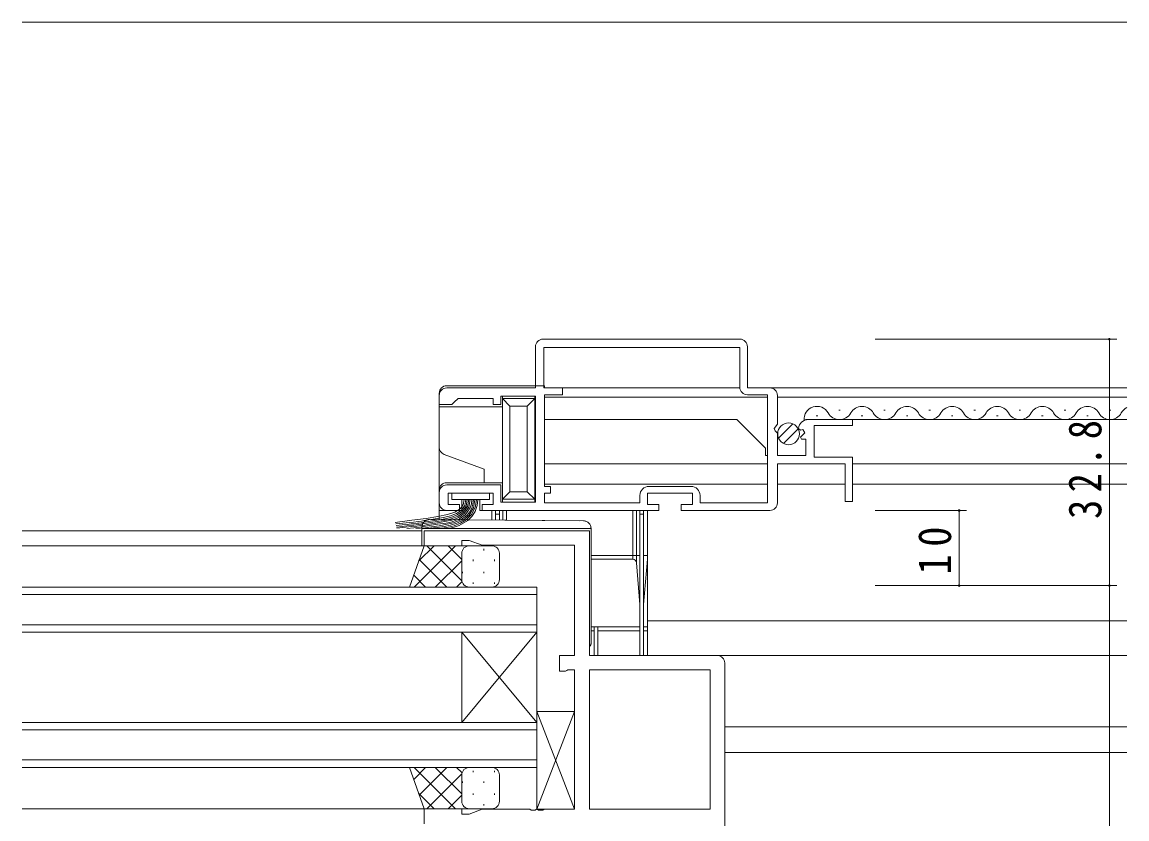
# Model space of a CAD drawing. Units: millimetres, scale not verified. Extents: x -567 to 567, y -403 to 403.
# Drawn here: x 121.3 to 268.3, y -116.7 to -10.7 of the extents above; entities that cross this region are included whole.
import ezdxf

# ---------------------------------------------------------------- set-up
doc = ezdxf.new("R2010")
doc.units = ezdxf.units.MM
doc.header["$LTSCALE"] = 2
doc.linetypes.add('USER3', pattern=[15, 10, -1, 1, -1, 1, -1])
for name, color, linetype, lineweight in [('0-3_YKK_11', 7, 'Continuous', 18), ('0-4_YKK_12', 2, 'Continuous', 18), ('0-5_YKK_13', 4, 'Continuous', 18), ('0-6_YKK_D', 6, 'Continuous', 18)]:
    doc.layers.add(name, color=color, linetype=linetype, lineweight=lineweight)
doc.styles.add('ＭＳ ゴシック', font='')
doc.styles.get('ＭＳ ゴシック').set_extended_font_data('MS Gothic')

msp = doc.modelspace()

# ---------------------------------------------------------------- linework, layer by layer
at = {"layer": '0-3_YKK_11'}
for p, q in [((190.564, -52.884), (216.764, -52.884)), ((190.564, -52.884), (216.764, -52.884)), ((189.564, -59.384), (189.564, -53.884)), ((190.664, -53.984), (190.664, -59.384)), ((216.764, -53.984), (190.664, -53.984)), ((216.764, -59.284), (216.764, -53.984)), ((217.764, -53.884), (217.764, -59.384)), ((177.764, -59.384), (189.564, -59.384)), ((190.664, -59.384), (193.164, -59.384)), ((193.164, -59.384), (193.164, -60.284)), ((217.764, -59.384), (220.764, -59.384)), ((176.764, -61.584), (176.764, -60.384)), ((178.464, -61.584), (176.764, -61.584)), ((178.764, -61.284), (178.464, -61.584)), ((179.264, -60.784), (178.764, -61.284)), ((183.964, -60.784), (179.264, -60.784)), ((183.964, -61.584), (183.964, -60.784)), ((184.964, -61.584), (183.964, -61.584)), ((184.964, -60.484), (184.964, -61.584)), ((189.564, -60.484), (184.964, -60.484)), ((189.564, -74.584), (189.564, -60.484)), ((190.764, -60.284), (190.764, -72.484)), ((193.164, -60.284), (190.764, -60.284)), ((220.464, -60.284), (217.764, -60.284)), ((220.464, -74.684), (220.464, -60.284)), ((221.764, -60.384), (221.764, -64.216)), ((221.764, -64.216), (221.311, -64.756)), ((225.86, -63.584), (231.764, -63.584)), ((226.664, -64.384), (226.664, -68.584)), ((231.764, -64.384), (226.664, -64.384)), ((231.764, -63.584), (231.764, -64.384)), ((221.311, -64.756), (221.464, -65.084)), ((221.464, -65.084), (221.764, -65.384)), ((221.764, -65.384), (221.764, -68.384)), ((224.816, -64.978), (224.565, -64.766)), ((225.135, -64.892), (224.816, -64.978)), ((224.84, -65.926), (225.405, -65.36)), ((224.947, -66.184), (224.84, -65.926)), ((225.405, -65.36), (225.135, -64.892)), ((225.564, -66.184), (224.947, -66.184)), ((225.564, -68.384), (225.564, -66.184)), ((221.764, -68.384), (225.564, -68.384)), ((226.664, -68.584), (231.764, -68.584)), ((231.764, -68.584), (231.764, -74.484)), ((221.764, -69.484), (221.764, -74.684)), ((230.764, -69.484), (221.764, -69.484)), ((230.764, -74.484), (230.764, -69.484)), ((176.764, -74.684), (176.764, -73.284)), ((177.764, -72.284), (184.964, -72.284)), ((177.964, -73.384), (177.964, -74.884)), ((183.964, -73.384), (177.964, -73.384)), ((183.964, -74.884), (183.964, -73.384)), ((184.964, -72.284), (184.964, -74.584)), ((190.764, -72.484), (191.564, -72.484)), ((190.764, -73.384), (190.764, -74.684)), ((191.564, -73.384), (190.764, -73.384)), ((191.564, -72.484), (191.564, -73.384)), ((204.464, -73.384), (204.464, -74.884)), ((210.464, -73.384), (204.464, -73.384)), ((204.664, -72.484), (210.264, -72.484)), ((210.464, -74.884), (210.464, -73.384)), ((177.964, -74.884), (179.464, -74.884)), ((179.464, -74.884), (179.464, -75.684)), ((182.464, -74.884), (183.964, -74.884)), ((182.464, -75.684), (182.464, -74.884)), ((184.964, -74.584), (189.564, -74.584)), ((190.764, -74.684), (203.464, -74.684)), ((203.464, -74.684), (203.464, -73.684)), ((204.464, -74.884), (205.964, -74.884)), ((205.964, -74.884), (205.964, -75.684)), ((208.964, -74.884), (210.464, -74.884)), ((208.964, -75.684), (208.964, -74.884)), ((211.464, -73.684), (211.464, -74.684)), ((211.464, -74.684), (220.464, -74.684)), ((231.764, -74.484), (230.764, -74.484)), ((179.464, -75.684), (177.764, -75.684)), ((205.964, -75.684), (182.464, -75.684)), ((220.764, -75.684), (208.964, -75.684)), ((174.764, -78.384), (174.764, -80.384)), ((196.764, -78.384), (174.764, -78.384)), ((196.764, -94.984), (196.764, -78.384)), ((174.764, -80.384), (179.764, -80.384)), ((179.764, -79.684), (180.764, -79.684)), ((179.764, -80.384), (179.764, -79.684)), ((180.764, -79.684), (182.495, -80.314)), ((182.495, -80.314), (194.764, -80.314)), ((194.764, -80.314), (194.764, -94.984)), ((192.764, -94.984), (192.764, -97.084)), ((194.764, -94.984), (192.764, -94.984)), ((213.764, -94.984), (196.764, -94.984)), ((193.564, -97.084), (193.728, -96.999)), ((193.728, -96.999), (193.891, -96.914)), ((193.891, -96.914), (194.764, -96.914)), ((194.764, -96.914), (194.764, -115.454)), ((196.764, -96.914), (196.764, -115.454)), ((212.834, -96.914), (196.764, -96.914)), ((196.764, -96.914), (196.764, -115.454)), ((212.834, -115.454), (212.834, -96.914)), ((214.764, -122.784), (214.764, -95.984)), ((192.764, -97.084), (193.564, -97.084)), ((174.764, -115.384), (174.764, -117.384)), ((179.764, -115.384), (174.764, -115.384)), ((179.764, -116.084), (179.764, -115.384)), ((180.764, -116.084), (179.764, -116.084)), ((182.495, -115.454), (180.764, -116.084)), ((188.806, -115.454), (182.495, -115.454)), ((188.989, -115.574), (188.806, -115.454)), ((189.539, -115.574), (188.989, -115.574)), ((189.722, -115.454), (189.539, -115.574)), ((189.806, -115.454), (189.722, -115.454)), ((189.989, -115.574), (189.806, -115.454)), ((190.539, -115.574), (189.989, -115.574)), ((190.722, -115.454), (190.539, -115.574)), ((194.764, -115.454), (190.722, -115.454)), ((196.764, -115.454), (212.834, -115.454))]:
    msp.add_line(p, q, dxfattribs=at)
for centre, radius, start, end in [((190.564, -53.884), 1, 90.00001, 179.99999), ((216.764, -53.884), 1, 0.00001, 89.99999), ((177.764, -60.384), 1, 90.00001, 179.99999), ((217.764, -59.284), 1, 180.00001, 269.99999), ((220.764, -60.384), 1, 0.00001, 89.99999), ((225.86, -64.884), 1.3, 89.99998, 174.7841), ((177.764, -73.284), 1, 90.00001, 179.99999), ((204.664, -73.684), 1.2, 90.00001, 179.99999), ((210.264, -73.684), 1.2, 0.00001, 89.99999), ((177.764, -74.684), 1, 180.00001, 269.99999), ((220.764, -74.684), 1, 270.00001, 359.99999), ((213.764, -95.984), 1, 0.00001, 89.99999)]:
    msp.add_arc(centre, radius, start, end, dxfattribs=at)
at = {"layer": '0-4_YKK_12'}
for p, q in [((121.264, -10.686), (268.264, -10.686)), ((192.865, -59.384), (216.769, -59.384)), ((220.765, -59.384), (268.264, -59.384)), ((190.761, -60.576), (190.762, -72.211)), ((220.464, -60.584), (190.761, -60.584)), ((221.764, -60.584), (268.264, -60.584)), ((226.919, -63.084), (227.119, -63.084)), ((229.919, -62.324), (230.119, -62.324)), ((232.919, -63.084), (233.119, -63.084)), ((235.919, -62.324), (236.119, -62.324)), ((238.919, -63.084), (239.119, -63.084)), ((241.919, -62.324), (242.119, -62.324)), ((244.919, -63.084), (245.119, -63.084)), ((247.919, -62.324), (248.119, -62.324)), ((250.919, -63.084), (251.119, -63.084)), ((253.919, -62.324), (254.119, -62.324)), ((256.919, -63.084), (257.119, -63.084)), ((259.919, -62.324), (260.119, -62.324)), ((262.919, -63.084), (263.119, -63.084)), ((265.919, -62.324), (266.119, -62.324)), ((216.364, -63.584), (190.762, -63.584)), ((220.164, -67.384), (216.364, -63.584)), ((225.519, -63.584), (268.264, -63.584)), ((220.164, -68.384), (220.164, -67.384)), ((220.164, -68.384), (220.464, -68.384)), ((220.464, -69.484), (190.763, -69.484)), ((231.764, -69.484), (268.264, -69.484)), ((220.464, -72.184), (190.763, -72.184)), ((230.764, -72.184), (221.764, -72.184)), ((231.764, -72.184), (268.264, -72.184)), ((174.464, -78.384), (121.264, -78.384)), ((175.264, -80.384), (121.264, -80.384)), ((121.264, -85.884), (189.764, -85.884)), ((189.764, -85.884), (189.764, -91.884)), ((189.764, -86.884), (121.264, -86.884)), ((121.264, -90.884), (189.764, -90.884)), ((268.264, -90.385), (204.464, -90.384)), ((189.764, -91.884), (121.264, -91.884)), ((189.764, -91.884), (179.764, -103.884)), ((189.764, -103.884), (179.764, -91.884)), ((179.764, -103.884), (179.764, -91.884)), ((189.764, -103.884), (189.764, -91.884)), ((213.764, -94.984), (268.264, -94.984)), ((213.764, -94.984), (268.264, -94.984)), ((121.264, -103.884), (189.764, -103.884)), ((189.764, -103.884), (189.764, -109.884)), ((189.764, -104.884), (121.264, -104.884)), ((214.764, -104.484), (268.264, -104.484)), ((214.764, -104.484), (268.264, -104.484)), ((214.764, -107.884), (268.264, -107.884)), ((214.764, -107.884), (268.264, -107.884)), ((121.264, -108.884), (189.764, -108.884)), ((189.764, -109.884), (121.264, -109.884)), ((175.264, -115.384), (121.264, -115.384))]:
    msp.add_line(p, q, dxfattribs=at)
for centre, start, end in [((227.019, -63.543), 29.20254, 185.4793), ((230.019, -61.866), 209.20254, 330.79746), ((233.019, -63.543), 29.20254, 150.79746), ((236.019, -61.866), 209.20254, 330.79746), ((239.019, -63.543), 29.20254, 150.79746), ((242.019, -61.866), 209.20254, 330.79746), ((245.019, -63.543), 29.20254, 150.79746), ((248.019, -61.866), 209.20254, 330.79746), ((251.019, -63.543), 29.20254, 150.79746), ((254.019, -61.866), 209.20254, 330.79746), ((257.019, -63.543), 29.20254, 150.79746), ((260.019, -61.866), 209.20254, 330.79746), ((263.019, -63.543), 29.20254, 150.79746), ((266.019, -61.866), 209.20254, 330.79746), ((269.019, -63.543), 116.06727, 150.79746)]:
    msp.add_arc(centre, 1.718, start, end, dxfattribs=at)
at = {"layer": '0-5_YKK_13'}
for p, q in [((176.764, -60.084), (176.764, -61.884)), ((190.764, -59.084), (177.764, -59.084)), ((190.764, -59.384), (190.764, -59.084)), ((185.164, -60.784), (185.164, -60.502)), ((185.164, -60.784), (189.464, -60.784)), ((186.164, -61.784), (185.164, -60.784)), ((185.164, -74.184), (185.164, -60.784)), ((189.464, -60.784), (188.464, -61.784)), ((189.464, -60.561), (189.464, -60.784)), ((176.764, -61.884), (176.764, -67.284)), ((185.164, -61.884), (176.764, -61.884)), ((186.164, -61.784), (186.164, -73.184)), ((188.464, -61.784), (186.164, -61.784)), ((188.464, -73.184), (188.464, -61.784)), ((221.913, -66.044), (223.81, -64.147)), ((222.594, -66.777), (224.543, -64.828)), ((177.764, -71.984), (182.764, -71.984)), ((178.464, -73.384), (183.464, -73.384)), ((178.464, -74.234), (178.464, -73.384)), ((183.464, -73.384), (183.464, -74.234)), ((186.164, -73.184), (185.164, -74.184)), ((186.164, -73.184), (188.464, -73.184)), ((183.464, -74.234), (178.464, -74.234)), ((179.963, -74.942), (179.548, -75.487)), ((179.764, -74.234), (179.764, -75.684)), ((180.104, -74.234), (179.963, -74.942)), ((180.304, -74.236), (180.152, -75.02)), ((180.504, -74.238), (180.336, -75.098)), ((180.704, -74.24), (180.52, -75.175)), ((180.904, -74.242), (180.704, -75.252)), ((181.049, -74.802), (180.889, -75.329)), ((181.104, -74.244), (181.049, -74.802)), ((181.249, -74.824), (181.086, -75.376)), ((181.304, -74.246), (181.249, -74.824)), ((181.504, -74.248), (181.31, -75.35)), ((181.704, -74.25), (181.543, -75.288)), ((181.904, -74.252), (181.816, -75.044)), ((185.164, -74.567), (185.164, -74.184)), ((189.464, -74.184), (185.164, -74.184)), ((189.464, -74.184), (189.464, -74.508)), ((177.869, -76.229), (176.589, -76.494)), ((179.764, -75.684), (176.764, -75.684)), ((176.764, -75.684), (176.764, -76.908)), ((178.258, -76.413), (177.325, -76.639)), ((178.853, -75.904), (177.869, -76.229)), ((179.08, -76.082), (178.258, -76.413)), ((179.172, -76.259), (178.312, -76.605)), ((179.264, -76.437), (178.374, -76.8)), ((179.548, -75.487), (178.853, -75.904)), ((179.727, -75.631), (179.08, -76.082)), ((179.865, -75.775), (179.172, -76.259)), ((180.004, -75.919), (179.264, -76.437)), ((180.144, -76.062), (179.356, -76.615)), ((180.283, -76.206), (179.448, -76.792)), ((180.467, -76.306), (179.62, -76.928)), ((180.152, -75.02), (179.727, -75.631)), ((180.336, -75.098), (179.865, -75.775)), ((180.749, -76.296), (179.962, -76.959)), ((180.52, -75.175), (180.004, -75.919)), ((180.704, -75.252), (180.144, -76.062)), ((180.889, -75.329), (180.283, -76.206)), ((181.067, -76.219), (180.371, -76.919)), ((180.818, -75.878), (180.467, -76.306)), ((181.31, -75.35), (180.749, -76.296)), ((181.086, -75.376), (180.818, -75.878)), ((181.543, -75.288), (181.067, -76.219)), ((181.55, -75.804), (181.123, -76.473)), ((181.816, -75.044), (181.55, -75.804)), ((184.264, -75.684), (183.764, -75.684)), ((183.764, -76.969), (183.764, -75.684)), ((184.264, -76.974), (184.264, -76.184)), ((184.764, -76.184), (184.264, -76.184)), ((185.226, -75.684), (184.764, -75.684)), ((184.764, -75.684), (184.764, -76.184)), ((184.764, -76.184), (184.764, -76.978)), ((185.226, -76.982), (185.226, -75.684)), ((202.504, -75.684), (185.724, -75.684)), ((202.504, -75.684), (203.002, -75.684)), ((202.504, -81.684), (202.504, -75.684)), ((203.464, -94.984), (203.464, -76.184)), ((203.964, -76.184), (203.464, -76.184)), ((204.464, -75.684), (203.964, -75.684)), ((203.964, -75.684), (203.964, -76.184)), ((203.964, -76.184), (203.964, -94.984)), ((204.464, -81.684), (204.464, -75.684)), ((173.113, -76.989), (170.901, -77.287)), ((172.356, -77.331), (170.993, -77.482)), ((171.852, -77.6), (171.055, -77.686)), ((171.816, -77.808), (171.081, -77.888)), ((172.437, -77.739), (171.816, -77.808)), ((172.499, -77.532), (171.852, -77.6)), ((173.137, -77.831), (172.257, -77.924)), ((173.333, -77.223), (172.356, -77.331)), ((173.379, -77.63), (172.437, -77.739)), ((173.01, -77.48), (172.499, -77.532)), ((173.4, -77.441), (173.01, -77.48)), ((175.007, -76.736), (173.113, -76.989)), ((173.795, -77.758), (173.137, -77.831)), ((173.994, -77.148), (173.333, -77.223)), ((173.993, -77.553), (173.379, -77.63)), ((174.128, -77.893), (173.388, -77.984)), ((173.883, -77.394), (173.4, -77.441)), ((174.271, -77.702), (173.795, -77.758)), ((174.071, -77.372), (173.883, -77.394)), ((174.364, -77.5), (173.993, -77.553)), ((174.407, -77.096), (173.994, -77.148)), ((174.372, -77.311), (174.071, -77.372)), ((174.719, -77.814), (174.128, -77.893)), ((174.835, -77.627), (174.271, -77.702)), ((175.067, -77.368), (174.364, -77.5)), ((174.977, -77.198), (174.372, -77.311)), ((174.783, -77.029), (174.407, -77.096)), ((175.191, -77.746), (174.719, -77.814)), ((175.057, -76.972), (174.783, -77.029)), ((175.155, -77.573), (174.835, -77.627)), ((176.172, -77.003), (174.977, -77.198)), ((176.589, -76.494), (175.007, -76.736)), ((176.246, -76.793), (175.057, -76.972)), ((176.478, -77.156), (175.067, -77.368)), ((176.332, -77.377), (175.155, -77.573)), ((176.523, -77.523), (175.191, -77.746)), ((175.733, -77.865), (175.394, -77.913)), ((175.473, -76.897), (195.973, -77.076)), ((176.749, -77.716), (175.733, -77.865)), ((177.302, -76.821), (176.172, -77.003)), ((177.325, -76.639), (176.246, -76.793)), ((178.436, -76.989), (176.332, -77.377)), ((177.083, -77.078), (176.478, -77.156)), ((177.421, -77.799), (176.481, -77.952)), ((177.672, -77.358), (176.523, -77.523)), ((178.676, -77.331), (176.749, -77.716)), ((177.501, -77.024), (177.083, -77.078)), ((177.957, -77.901), (177.164, -78.031)), ((178.312, -76.605), (177.302, -76.821)), ((178.261, -77.65), (177.421, -77.799)), ((178.374, -76.8), (177.501, -77.024)), ((178.505, -77.177), (177.672, -77.358)), ((178.773, -77.717), (177.957, -77.901)), ((179.091, -77.393), (178.261, -77.65)), ((179.356, -76.615), (178.436, -76.989)), ((179.448, -76.792), (178.505, -77.177)), ((179.62, -76.928), (178.676, -77.331)), ((179.411, -77.694), (178.768, -77.917)), ((179.587, -77.394), (178.773, -77.717)), ((179.962, -76.959), (179.091, -77.393)), ((180.589, -77.002), (179.411, -77.694)), ((180.371, -76.919), (179.587, -77.394)), ((181.123, -76.473), (180.589, -77.002)), ((172.257, -77.924), (171.115, -78.042)), ((173.388, -77.984), (172.472, -78.092)), ((174.924, -77.974), (173.644, -78.091)), ((174.464, -78.384), (174.464, -78.084)), ((174.464, -78.384), (174.464, -80.384)), ((175.394, -77.913), (174.924, -77.974)), ((175.635, -78.041), (175.159, -78.083)), ((175.999, -78.008), (175.635, -78.041)), ((176.481, -77.952), (175.999, -78.008)), ((177.164, -78.031), (176.091, -78.084)), ((178.768, -77.917), (178.003, -78.084)), ((196.964, -78.084), (196.469, -78.084)), ((196.964, -78.076), (196.964, -78.084)), ((196.964, -78.084), (196.964, -78.384)), ((196.964, -93.384), (196.964, -78.384)), ((172.8, -85.884), (174.764, -80.384)), ((173.417, -85.884), (178.917, -80.384)), ((174.029, -82.444), (176.088, -80.384)), ((174.764, -80.384), (180.764, -80.384)), ((175.105, -80.384), (179.764, -85.043)), ((177.934, -80.384), (179.764, -82.215)), ((180.762, -80.384), (180.762, -80.384)), ((183.764, -80.384), (180.764, -80.384)), ((182.684, -80.804), (182.684, -81.004)), ((174.11, -82.217), (177.777, -85.884)), ((179.764, -81.384), (179.764, -84.884)), ((179.854, -80.97), (179.854, -81.004)), ((181.269, -82.219), (181.269, -82.419)), ((184.099, -82.219), (184.099, -82.419)), ((184.764, -84.886), (184.764, -81.384)), ((196.964, -81.684), (202.504, -81.684)), ((202.504, -82.184), (196.964, -82.184)), ((203.002, -81.684), (202.504, -81.684)), ((202.504, -82.184), (202.504, -81.684)), ((204.464, -81.684), (203.964, -81.684)), ((204.464, -82.184), (203.964, -88.184)), ((204.464, -81.684), (204.464, -82.184)), ((204.464, -91.184), (204.464, -82.184)), ((176.245, -85.884), (179.764, -82.365)), ((203.464, -88.184), (203.002, -82.643)), ((173.365, -84.301), (174.948, -85.884)), ((179.073, -85.884), (179.764, -85.194)), ((179.854, -83.834), (179.854, -84.034)), ((181.269, -85.249), (181.269, -85.449)), ((182.684, -83.834), (182.684, -84.034)), ((184.099, -85.249), (184.099, -85.449)), ((180.764, -85.884), (172.8, -85.884)), ((180.764, -85.884), (183.764, -85.884)), ((197.364, -91.184), (196.964, -91.184)), ((197.364, -94.984), (197.364, -91.684)), ((197.864, -91.684), (197.864, -91.184)), ((203.464, -91.184), (197.864, -91.184)), ((203.464, -91.684), (197.864, -91.684)), ((197.864, -94.984), (197.864, -91.684)), ((204.464, -91.184), (203.964, -91.184)), ((204.464, -91.684), (203.964, -91.684)), ((204.464, -91.184), (204.464, -91.684)), ((204.464, -91.684), (204.464, -94.984)), ((189.764, -102.454), (194.764, -115.454)), ((189.764, -115.454), (194.764, -102.454)), ((189.764, -102.454), (189.764, -115.454)), ((194.764, -102.454), (189.764, -102.454)), ((194.764, -115.454), (194.764, -102.454)), ((172.8, -109.884), (174.764, -115.384)), ((180.764, -109.884), (172.8, -109.884)), ((173.365, -111.467), (174.948, -109.884)), ((173.417, -109.884), (178.917, -115.384)), ((174.11, -113.552), (177.777, -109.884)), ((176.245, -109.884), (179.764, -113.403)), ((179.073, -109.884), (179.764, -110.575)), ((180.764, -109.884), (183.764, -109.884)), ((175.105, -115.384), (179.764, -110.725)), ((179.764, -114.384), (179.764, -110.884)), ((181.269, -110.519), (181.269, -110.319)), ((184.099, -110.519), (184.099, -110.319)), ((184.764, -110.883), (184.764, -114.384)), ((179.854, -111.934), (179.854, -111.734)), ((182.684, -111.934), (182.684, -111.734)), ((174.029, -113.325), (176.088, -115.384)), ((177.934, -115.384), (179.764, -113.554)), ((181.269, -113.549), (181.269, -113.349)), ((184.099, -113.549), (184.099, -113.349)), ((174.764, -115.384), (180.764, -115.384)), ((179.854, -114.799), (179.854, -114.764)), ((180.762, -115.384), (180.762, -115.384)), ((183.764, -115.384), (180.764, -115.384)), ((182.684, -114.964), (182.684, -114.764)), ((189.764, -115.454), (194.764, -115.454))]:
    msp.add_line(p, q, dxfattribs=at)
at = {"layer": '0-5_YKK_13', "linetype": 'USER3'}
for p, q in [((175.473, -76.897), (195.973, -77.076)), ((174.464, -78.384), (174.464, -78.084)), ((174.464, -78.384), (174.464, -80.384)), ((196.964, -78.084), (196.469, -78.084)), ((196.964, -78.076), (196.964, -78.084)), ((196.964, -78.084), (196.964, -78.384)), ((196.964, -93.384), (196.964, -78.384))]:
    msp.add_line(p, q, dxfattribs=at)
at = {"layer": '0-5_YKK_13'}
for points in [[(189.464, -60.784), (189.464, -74.184), (188.464, -73.184)], [(176.764, -67.284), (176.764, -72.984), (176.764, -75.684)], [(177.422, -68.224), (182.764, -70.168), (182.764, -71.984), (185.164, -71.984)], [(183.764, -75.684), (182.164, -75.684), (182.164, -74.234)], [(184.264, -76.184), (184.264, -75.684), (184.764, -75.684)], [(185.226, -75.684), (185.724, -75.684), (185.724, -76.986)], [(203.464, -75.684), (203.002, -75.684), (203.002, -81.684)], [(203.464, -76.184), (203.464, -75.684), (203.964, -75.684)], [(196.469, -78.084), (174.969, -78.084), (174.464, -78.084), (174.464, -77.897)], [(203.464, -81.684), (203.002, -81.684), (203.002, -82.643)], [(197.864, -91.184), (197.364, -91.184), (197.364, -91.684), (196.964, -91.684)]]:
    msp.add_lwpolyline(points, dxfattribs=at)
at = {"layer": '0-5_YKK_13', "linetype": 'USER3'}
msp.add_lwpolyline([(196.469, -78.084), (174.969, -78.084), (174.464, -78.084), (174.464, -77.897)], dxfattribs=at)
at = {"layer": '0-5_YKK_13'}
msp.add_circle((223.25, -65.484), 1.45, dxfattribs=at)
for centre, radius, start, end in [((177.764, -60.084), 1, 90, 180), ((177.764, -67.284), 1, 180, 250), ((177.764, -72.984), 1, 90, 180), ((175.464, -77.897), 1, 89.5, 180), ((195.964, -78.076), 1, 0, 89.5), ((180.764, -81.384), 1, 90.0001, 180.0001), ((183.764, -81.384), 1, 0.0001, 90.0001), ((202.504, -82.684), 0.5, 4.76364, 90), ((180.764, -84.884), 1, 180.0001, 270.0001), ((183.764, -84.884), 1, 270.0001, 0.0001), ((196.464, -93.384), 0.5, 306.86983, 0), ((180.764, -110.884), 1, 89.99976, 179.99976), ((183.764, -110.884), 1, 359.99976, 89.99976), ((180.764, -114.384), 1, 179.99976, 269.99976), ((183.764, -114.384), 1, 269.99976, 359.99976)]:
    msp.add_arc(centre, radius, start, end, dxfattribs=at)
at = {"layer": '0-5_YKK_13', "linetype": 'USER3'}
for centre, radius, start, end in [((175.464, -77.897), 1, 89.5, 180), ((195.964, -78.076), 1, 0, 89.5), ((196.464, -93.384), 0.5, 306.86983, 0)]:
    msp.add_arc(centre, radius, start, end, dxfattribs=at)
at = {"layer": '0-6_YKK_D'}
for p, q in [((234.764, -52.884), (266.939, -52.884)), ((265.939, -85.684), (265.939, -52.884)), ((234.764, -75.684), (246.939, -75.684)), ((245.939, -75.684), (245.939, -85.684)), ((234.764, -85.684), (246.939, -85.684)), ((234.764, -85.684), (266.939, -85.684)), ((265.939, -85.684), (265.939, -155.684))]:
    msp.add_line(p, q, dxfattribs=at)
for centre, start, end in [((265.939, -52.884), 90, 270), ((265.939, -52.884), 270, 90), ((245.939, -75.684), 90, 270), ((245.939, -75.684), 270, 90), ((245.939, -85.684), 90, 270), ((245.939, -85.684), 270, 90), ((265.939, -85.684), 90, 270), ((265.939, -85.684), 90, 270), ((265.939, -85.684), 270, 90), ((265.939, -85.684), 270, 90)]:
    msp.add_arc(centre, 0.106, start, end, dxfattribs=at)

# ---------------------------------------------------------------- texts
at = {"layer": '0-6_YKK_D', "color": 7, "char_height": 4.399, "attachment_point": 7, "rotation": 90, "style": 'ＭＳ ゴシック'}
for s, insert in [('\\T1.39;\\W0.85;32.8', (264.939, -76.804)), ('\\T1.37;\\W0.9;10', (244.939, -84.204))]:
    msp.add_mtext(s, dxfattribs=dict(at, insert=insert))

doc.saveas('drawing.dxf')
